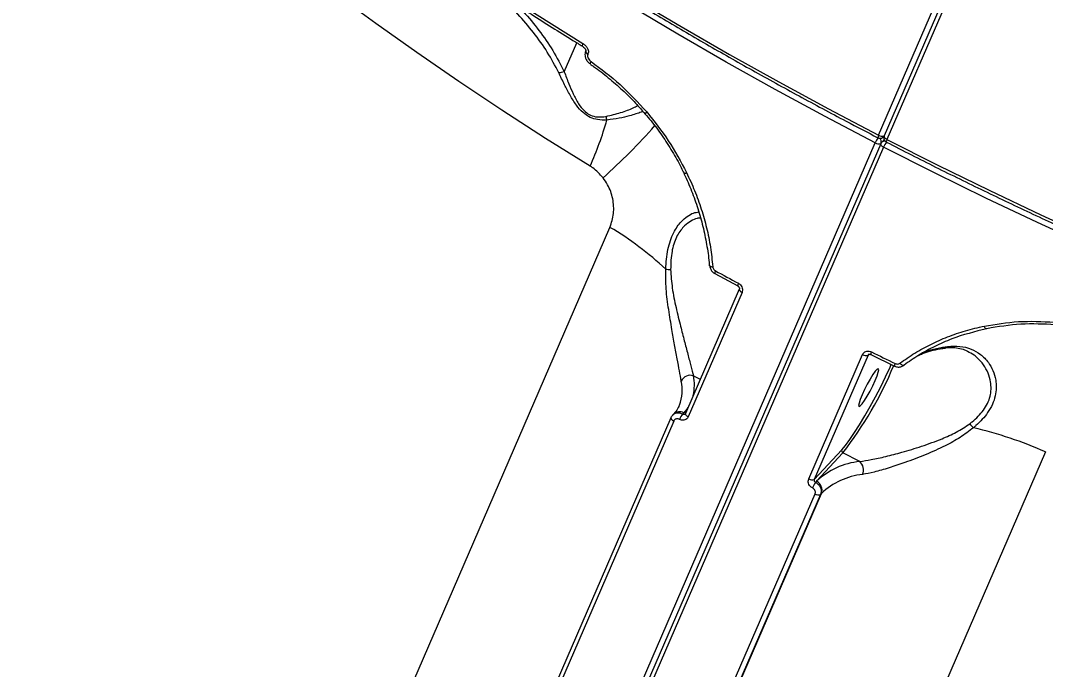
# Model space of a CAD drawing. Header units: millimetres. Extents: x -6521 to 6343, y -6174 to 4868.
# Drawn here: x -4271 to -4053.4, y -355.9 to -218.1 of the extents above; entities that cross this region are included whole.
import ezdxf

# ---------------------------------------------------------------- set-up
doc = ezdxf.new("R2010")
doc.units = ezdxf.units.MM
for name, color, linetype in [('DIKOM_ОБЪЕКТ', 7, 'Continuous'), ('DIKOM_РАЗМЕР_ЗОНА', 7, 'Continuous'), ('DIKOM_РАЗМЕР_ОБЪЕКТА', 7, 'Continuous')]:
    doc.layers.add(name, color=color, linetype=linetype)
doc.styles.add('style1', font='arial.ttf', dxfattribs={"width": 0.8})
doc.dimstyles.new('1-50', dxfattribs={"dimtxt": 300, "dimasz": 200, "dimexe": 100, "dimexo": 0, "dimgap": 100, "dimtad": 1, "dimtxsty": 'style1', "dimcen": 200, "dimclrd": 7, "dimclre": 7, "dimclrt": 7, "dimadec": 1, "dimazin": 2, "dimtfac": 1, "dimtmove": 0, "dimatfit": 2, "dimfxl": 0, "dimlwd": 25, "dimlwe": 18, "dimarcsym": 0})

# ---------------------------------------------------------------- blocks, each defined once
blk = doc.blocks.new('*D11')
at = {"layer": 'Defpoints', "color": 0, "transparency": 16777216}
for p in [(2818.82, 364.95), (-5102.52, -1661.02), (-5102.52, -4861.8)]:
    blk.add_point(p, dxfattribs=at)
at = {"layer": 'DIKOM_РАЗМЕР_ОБЪЕКТА', "color": 7, "lineweight": 18, "transparency": 16777216}
for p, q in [((2818.82, 364.95), (2818.82, -4961.8)), ((-5102.52, -1661.02), (-5102.52, -4961.8))]:
    blk.add_line(p, q, dxfattribs=at)
at = {"layer": 'DIKOM_РАЗМЕР_ОБЪЕКТА', "color": 7, "lineweight": 25, "transparency": 16777216}
blk.add_line((2618.82, -4861.8), (-4902.52, -4861.8), dxfattribs=at)
at = {"layer": 'DIKOM_РАЗМЕР_ОБЪЕКТА', "color": 7, "transparency": 16777216}
for points in [[(-4902.52, -4828.46), (-4902.52, -4895.13), (-5102.52, -4861.8)], [(2618.82, -4828.46), (2618.82, -4895.13), (2818.82, -4861.8)]]:
    blk.add_solid(points, dxfattribs=at)
at = {"layer": 'DIKOM_РАЗМЕР_ОБЪЕКТА', "color": 7, "transparency": 16777216, "insert": (-736, -4608.63), "char_height": 300, "attachment_point": 5, "style": 'style1'}
blk.add_mtext('7900', dxfattribs=at)
blk = doc.blocks.new('*D13')
at = {"layer": 'Defpoints', "color": 0, "transparency": 16777216}
for p in [(1683.24, 4867.99), (-4359.52, -3960.36), (6242.61, -3960.36)]:
    blk.add_point(p, dxfattribs=at)
at = {"layer": 'DIKOM_РАЗМЕР_ЗОНА', "color": 7, "lineweight": 18, "transparency": 16777216}
for p, q in [((1683.24, 4867.99), (6342.61, 4867.99)), ((-4359.52, -3960.36), (6342.61, -3960.36))]:
    blk.add_line(p, q, dxfattribs=at)
at = {"layer": 'DIKOM_РАЗМЕР_ЗОНА', "color": 7, "lineweight": 25, "transparency": 16777216}
blk.add_line((6242.61, 4667.99), (6242.61, -3760.36), dxfattribs=at)
at = {"layer": 'DIKOM_РАЗМЕР_ЗОНА', "color": 7, "transparency": 16777216}
for points in [[(6209.28, 4667.99), (6275.95, 4667.99), (6242.61, 4867.99)], [(6209.28, -3760.36), (6275.95, -3760.36), (6242.61, -3960.36)]]:
    blk.add_solid(points, dxfattribs=at)
at = {"layer": 'DIKOM_РАЗМЕР_ЗОНА', "color": 7, "transparency": 16777216, "insert": (5989.44, 630.24), "char_height": 300, "attachment_point": 5, "rotation": 90, "style": 'style1'}
blk.add_mtext('8850', dxfattribs=at)
blk = doc.blocks.new('*D14')
at = {"layer": 'Defpoints', "color": 0, "transparency": 16777216}
for p in [(4318.82, 257.45), (-6520.67, -1799.21), (4318.82, -6073.51)]:
    blk.add_point(p, dxfattribs=at)
at = {"layer": 'DIKOM_РАЗМЕР_ЗОНА', "color": 7, "lineweight": 18, "transparency": 16777216}
for p, q in [((4318.82, 257.45), (4318.82, -6173.51)), ((-6520.67, -1799.21), (-6520.67, -6173.51))]:
    blk.add_line(p, q, dxfattribs=at)
at = {"layer": 'DIKOM_РАЗМЕР_ЗОНА', "color": 7, "lineweight": 25, "transparency": 16777216}
blk.add_line((-6320.67, -6073.51), (4118.82, -6073.51), dxfattribs=at)
at = {"layer": 'DIKOM_РАЗМЕР_ЗОНА', "color": 7, "transparency": 16777216}
for points in [[(-6320.67, -6040.18), (-6320.67, -6106.84), (-6520.67, -6073.51)], [(4118.82, -6040.18), (4118.82, -6106.84), (4318.82, -6073.51)]]:
    blk.add_solid(points, dxfattribs=at)
at = {"layer": 'DIKOM_РАЗМЕР_ЗОНА', "color": 7, "transparency": 16777216, "insert": (-430.65, -5820.34), "char_height": 300, "attachment_point": 5, "style": 'style1'}
blk.add_mtext('10850', dxfattribs=at)

msp = doc.modelspace()

# ---------------------------------------------------------------- linework, layer by layer
at = {"layer": 'DIKOM_ОБЪЕКТ', "color": 7, "linetype": 'Continuous', "lineweight": 15}
for p, q in [((-4088.831, -242.474), (-3915.838, 156.973)), ((-3914.681, 156.798), (-4087.674, -242.65)), ((-3914.073, 156.063), (-4087.066, -243.384)), ((-4155.565, -229.011), (-4152.897, -222.851)), ((-4150.993, -224.579), (-4151.024, -224.651)), ((-4150.521, -225.237), (-4150.553, -225.309)), ((-4149.967, -227.428), (-4149.977, -227.422)), ((-4087.673, -243.446), (-4088.204, -244.018)), ((-4087.784, -242.82), (-4087.707, -242.736)), ((-4262.538, -643.573), (-4089.546, -244.125)), ((-4088.389, -244.301), (-4261.381, -643.749)), ((-4087.781, -245.035), (-4260.773, -644.483)), ((-4270.959, -550.919), (-4145.861, -262.062)), ((-4123.59, -271.85), (-4118.722, -274.486)), ((-4118.399, -275.145), (-4129.836, -301.554)), ((-4117.823, -275.862), (-4129.26, -302.272)), ((-4103.668, -315.468), (-4092.23, -289.058)), ((-4091.069, -289.16), (-4102.506, -315.57)), ((-4090.923, -289.003), (-4091.069, -289.16)), ((-4090.519, -289.028), (-4085.493, -291.494)), ((-4128.14, -293.548), (-4126.692, -294.295)), ((-4131.169, -299.912), (-4131.112, -299.776)), ((-4132.364, -301.721), (-4132.57, -301.943)), ((-4130.401, -301.665), (-4130.183, -301.43)), ((-4130.183, -301.43), (-4129.432, -300.621)), ((-4129.839, -301.549), (-4129.872, -301.606)), ((-4132.901, -302.451), (-4162.567, -370.952)), ((-4132.331, -303.166), (-4161.997, -371.666)), ((-4132.864, -302.395), (-4132.901, -302.451)), ((-4053.414, -309.729), (-4178.512, -598.586)), ((-4102.506, -315.57), (-4096.663, -309.273)), ((-4096.401, -309.913), (-4102.01, -315.957)), ((-4092.835, -311.752), (-4096.401, -309.913)), ((-4102.01, -315.957), (-4102.228, -316.192)), ((-4131.992, -387.137), (-4102.326, -318.637)), ((-4101.169, -318.737), (-4130.836, -387.237)), ((-4130.63, -387.016), (-4100.964, -318.515)), ((-4100.964, -318.515), (-4101.169, -318.737))]:
    msp.add_line(p, q, dxfattribs=at)
at = {"layer": 'DIKOM_ОБЪЕКТ', "color": 7, "linetype": 'Continuous', "lineweight": 15, "flags": 128}
for points in [[(-4202.769, -188.871), (-4196.67, -193.254), (-4190.481, -197.607), (-4184.205, -201.929), (-4177.845, -206.217), (-4171.403, -210.47), (-4164.881, -214.687), (-4158.282, -218.866), (-4151.609, -223.005)], [(-4150.056, -249.05), (-4159.509, -243.152), (-4168.794, -237.168), (-4177.902, -231.103), (-4186.823, -224.963), (-4195.551, -218.754), (-4204.076, -212.481)], [(-4089.546, -244.125), (-4100.211, -238.523), (-4110.757, -232.808), (-4121.173, -226.984), (-4131.453, -221.056), (-4141.585, -215.029)], [(-4140.871, -213.378), (-4130.738, -219.405), (-4120.459, -225.333), (-4110.042, -231.158), (-4099.496, -236.873), (-4088.831, -242.474)], [(-4151.609, -223.005), (-4151.67, -223.161), (-4151.711, -223.301), (-4151.731, -223.42), (-4151.729, -223.513), (-4151.706, -223.577), (-4151.682, -223.599)], [(-4151.024, -224.652), (-4151.038, -224.702), (-4151.018, -224.841), (-4150.925, -224.997), (-4150.765, -225.157), (-4150.553, -225.309)], [(-4150.993, -224.579), (-4151.007, -224.63), (-4150.987, -224.769), (-4150.894, -224.925), (-4150.734, -225.085), (-4150.521, -225.237)], [(-4149.977, -227.422), (-4149.999, -227.393), (-4150.01, -227.332), (-4150, -227.244), (-4149.969, -227.134), (-4149.919, -227.005), (-4149.85, -226.863)], [(-4087.696, -242.706), (-4087.723, -242.746), (-4087.784, -242.82)], [(-4087.674, -242.65), (-4087.68, -242.668), (-4087.689, -242.757), (-4087.661, -242.857), (-4087.599, -242.965), (-4087.504, -243.075), (-4087.38, -243.185), (-4087.232, -243.289), (-4087.066, -243.384)], [(-4087.066, -243.384), (-4076.272, -248.848), (-4065.377, -254.187), (-4054.392, -259.398), (-4043.324, -264.477), (-4032.184, -269.418), (-4020.98, -274.219), (-4009.723, -278.874), (-3998.421, -283.38), (-3987.085, -287.733), (-3975.723, -291.93), (-3964.345, -295.967), (-3952.961, -299.84), (-3941.581, -303.546), (-3930.214, -307.083), (-3918.869, -310.447), (-3907.557, -313.635), (-3896.286, -316.644)], [(-4088.389, -244.301), (-4088.395, -244.318), (-4088.404, -244.408), (-4088.376, -244.508), (-4088.313, -244.615), (-4088.218, -244.726), (-4088.095, -244.836), (-4087.947, -244.94), (-4087.781, -245.035)], [(-3897.001, -318.295), (-3908.271, -315.285), (-3919.584, -312.097), (-3930.929, -308.734), (-3942.296, -305.197), (-3953.676, -301.491), (-3965.06, -297.617), (-3976.438, -293.581), (-3987.8, -289.384), (-3999.136, -285.031), (-4010.438, -280.524), (-4021.695, -275.869), (-4032.899, -271.069), (-4044.039, -266.127), (-4055.107, -261.049), (-4066.092, -255.838), (-4076.987, -250.498), (-4087.781, -245.035)], [(-4124.683, -270.174), (-4124.682, -270.186), (-4124.652, -270.241), (-4124.588, -270.292), (-4124.491, -270.335), (-4124.365, -270.37), (-4124.214, -270.396), (-4124.045, -270.41)], [(-4123.468, -271.284), (-4122.86, -271.615), (-4122.252, -271.946), (-4121.643, -272.277), (-4121.034, -272.607), (-4120.425, -272.936), (-4119.815, -273.266), (-4119.204, -273.594), (-4118.593, -273.923)], [(-4118.398, -275.144), (-4118.405, -275.161), (-4118.414, -275.247), (-4118.389, -275.344), (-4118.331, -275.449), (-4118.241, -275.557), (-4118.124, -275.664), (-4117.982, -275.767), (-4117.823, -275.862)], [(-4065.875, -283.56), (-4065.927, -283.605), (-4065.987, -283.614), (-4066.054, -283.589), (-4066.123, -283.529), (-4066.194, -283.437), (-4066.264, -283.316), (-4066.329, -283.171), (-4066.388, -283.007)], [(-4090.353, -288.484), (-4089.725, -288.794), (-4089.097, -289.104), (-4088.468, -289.413), (-4087.84, -289.722), (-4087.21, -290.031), (-4086.581, -290.339), (-4085.951, -290.646), (-4085.321, -290.953)], [(-4074.767, -287.6), (-4074.735, -287.595), (-4074.656, -287.581)], [(-4096.663, -309.273), (-4095.856, -308.325), (-4094.939, -307.103), (-4093.933, -305.634), (-4092.86, -303.952), (-4091.744, -302.093), (-4090.611, -300.1), (-4089.485, -298.017), (-4088.391, -295.89), (-4087.355, -293.768), (-4086.399, -291.696), (-4086.142, -291.118)], [(-4083.435, -291.309), (-4083.502, -291.356), (-4083.589, -291.373), (-4083.693, -291.36), (-4083.81, -291.317), (-4083.937, -291.246), (-4084.067, -291.148), (-4084.198, -291.029), (-4084.323, -290.891)], [(-4089.542, -294.557), (-4089.145, -293.572), (-4088.895, -292.789), (-4088.81, -292.272), (-4088.898, -292.062), (-4089.152, -292.177), (-4089.552, -292.607), (-4090.064, -293.318), (-4090.647, -294.251), (-4091.254, -295.332), (-4091.837, -296.472), (-4092.347, -297.58), (-4092.743, -298.565), (-4092.993, -299.348), (-4093.078, -299.865), (-4092.99, -300.074), (-4092.736, -299.96), (-4092.337, -299.529), (-4091.825, -298.819), (-4091.241, -297.885), (-4090.634, -296.805), (-4090.052, -295.665), (-4089.542, -294.557)], [(-4129.293, -300.3), (-4129.515, -300.621), (-4130.183, -301.43)], [(-4129.836, -301.554), (-4129.842, -301.57), (-4129.851, -301.657), (-4129.827, -301.754), (-4129.768, -301.859), (-4129.679, -301.967), (-4129.561, -302.074), (-4129.42, -302.177), (-4129.26, -302.272)], [(-4132.901, -302.451), (-4132.907, -302.467), (-4132.917, -302.553), (-4132.892, -302.65), (-4132.835, -302.754), (-4132.746, -302.861), (-4132.629, -302.968), (-4132.489, -303.071), (-4132.331, -303.166)]]:
    msp.add_lwpolyline(points, dxfattribs=at)
at = {"layer": 'DIKOM_ОБЪЕКТ', "color": 7, "linetype": 'Continuous', "lineweight": 15}
for centre, radius, start, end in [((-4222.773, -217.038), 79.452, 336.23941, 343.75267), ((-4143.868, -238.124), 2.864, 187.58978, 203.53576), ((-4137.243, -238.657), 1.369, 126.14256, 147.46168), ((-4235.222, -153.399), 131.753, 311.86018, 318.65106), ((-4084.438, -246.272), 5.54, 144.37107, 157.19485), ((-4088.101, -242.962), 0.877, 146.23849, 184.32298), ((-4088.517, -242.14), 1, 242.66279, 256.22064), ((-4088.113, -241.444), 1.256, 235.15376, 291.25626), ((-4088.517, -242.14), 1, 256.22064, 317.13963), ((-4089.282, -243.891), 0.998, 343.09202, 49.47189), ((-4086.756, -243.047), 1, 156.58356, 242.78465), ((-4086.316, -243.881), 0.899, 146.48739, 183.5682), ((-4088.829, -243.097), 1.253, 235.12219, 291.43046), ((-4087.471, -244.698), 1, 137.13963, 156.58356), ((-4087.584, -244.618), 0.863, 81.27661, 135.94205), ((-4083.009, -247.001), 5.161, 142.69089, 157.61073), ((-4130.071, -249.674), 0.881, 267.42336, 302.60309), ((-4179.647, -319.648), 66.766, 46.88485, 59.59949), ((-4132.337, -259.17), 11.86, 261.86558, 266.93853), ((-4122.879, -271.707), 0.725, 144.30663, 191.37533), ((-4117.973, -274.36), 0.759, 144.80935, 189.50658), ((-4091.56, -288.093), 1.175, 235.21968, 294.69165), ((-4089.396, -289.072), 1.123, 148.44654, 177.74044), ((-4074.911, -286.48), 1.13, 283.04154, 310.46487), ((-4160.838, -260.085), 81.455, 322.28551, 337.4276), ((-4084.243, -291.594), 1.253, 149.26596, 175.40352), ((-4128.764, -295.633), 2.176, 73.34899, 153.62621), ((-4137.769, -295.556), 9.836, 347.33252, 11.78201), ((-4139.325, -296.565), 8.819, 338.64482, 12.4339), ((-4131.081, -303.018), 1.824, 60.49776, 134.66486), ((-4127.299, -304.358), 4.107, 139.03387, 157.84114), ((-4063.236, -298.654), 8.067, 219.0989, 227.35919), ((-4088.563, -388.939), 86.659, 66.07106, 76.74941), ((-4096.181, -309.449), 0.513, 159.91173, 244.5647), ((-4091.158, -327.523), 15.86, 96.07212, 133.17593), ((-4094.52, -313.57), 2.479, 337.7109, 47.18781), ((-4090.629, -329.529), 15.103, 96.07068, 133.17903), ((-4102.997, -314.503), 1.175, 235.20605, 294.6936), ((-4096.674, -319.946), 6.703, 145.94296, 157.403), ((-4102.891, -317.81), 2.052, 339.90158, 64.57214), ((-4101.66, -317.674), 1.17, 235.34012, 294.78261)]:
    msp.add_arc(centre, radius, start, end, dxfattribs=at)
for points, knots in [([(-4349.341, 31.32), (-4349.352, 30.902), (-4349.414, 28.695), (-4349.234, 24.601), (-4348.787, 19.036), (-4348.021, 13.372), (-4346.966, 7.624), (-4345.616, 1.792), (-4343.972, -4.118), (-4342.036, -10.101), (-4339.81, -16.153), (-4337.294, -22.269), (-4334.492, -28.445), (-4331.406, -34.674), (-4328.037, -40.954), (-4324.389, -47.279), (-4320.464, -53.644), (-4316.265, -60.044), (-4311.796, -66.475), (-4307.06, -72.933), (-4302.061, -79.411), (-4296.803, -85.905), (-4291.289, -92.411), (-4285.523, -98.923), (-4279.511, -105.437), (-4273.257, -111.948), (-4266.765, -118.45), (-4260.04, -124.94), (-4253.088, -131.413), (-4245.913, -137.863), (-4238.522, -144.285), (-4230.918, -150.676), (-4223.11, -157.03), (-4215.101, -163.342), (-4206.898, -169.608), (-4198.509, -175.823), (-4189.937, -181.982), (-4181.191, -188.081), (-4172.276, -194.116), (-4163.2, -200.081), (-4153.969, -205.972), (-4144.59, -211.785), (-4135.07, -217.516), (-4125.417, -223.16), (-4115.637, -228.713), (-4105.737, -234.169), (-4096.842, -238.937), (-4091.224, -241.859), (-4088.976, -243.028)], [0, 0, 0, 0, 0.0051792, 0.0273901, 0.049613, 0.0718476, 0.0940928, 0.1163477, 0.1386106, 0.1608804, 0.1831555, 0.2054353, 0.2277182, 0.2500036, 0.2722903, 0.2945781, 0.3168663, 0.3391542, 0.3614419, 0.3837287, 0.4060148, 0.4282999, 0.450584, 0.4728671, 0.4951492, 0.5174301, 0.53971, 0.5619888, 0.5842668, 0.6065437, 0.6288196, 0.6510948, 0.6733692, 0.6956427, 0.7179154, 0.7401877, 0.7624591, 0.7847299, 0.8070002, 0.8292702, 0.8515394, 0.8738084, 0.896077, 0.9183454, 0.9406132, 0.9628807, 0.9851482, 1, 1, 1, 1]), ([(-4202.785, -189.503), (-4201.288, -190.586), (-4196.946, -193.725), (-4189.622, -198.876), (-4180.764, -204.932), (-4171.74, -210.921), (-4162.719, -216.733), (-4156.001, -220.943), (-4152.354, -223.186), (-4151.682, -223.599)], [0, 0, 0, 0, 0.0925245, 0.2683382, 0.4441514, 0.619961, 0.795768, 0.9623181, 1, 1, 1, 1]), ([(-4156.713, -229.218), (-4157.488, -227.748), (-4159.047, -224.789), (-4162.039, -220.66), (-4165.384, -216.761), (-4168.366, -213.59), (-4170.41, -211.883), (-4171.116, -211.294)], [0, 0, 0, 0, 0.2198497, 0.4423218, 0.6629205, 0.8835739, 1, 1, 1, 1]), ([(-4165.573, -214.865), (-4165.135, -215.313), (-4163.458, -217.025), (-4160.883, -220.219), (-4157.869, -224.454), (-4156.339, -227.491), (-4155.57, -229.017)], [0, 0, 0, 0, 0.106096, 0.4053882, 0.7011514, 1, 1, 1, 1]), ([(-4151.682, -223.602), (-4151.672, -223.607), (-4151.519, -223.687), (-4151.295, -223.896), (-4151.094, -224.184), (-4151.015, -224.374), (-4150.992, -224.481), (-4150.988, -224.545), (-4150.992, -224.575), (-4150.993, -224.578), (-4150.993, -224.579)], [0, 0, 0, 0, 0.0265825, 0.4128966, 0.6416269, 0.7689409, 0.843607, 0.8946805, 0.9470689, 1, 1, 1, 1]), ([(-4151.609, -223.005), (-4151.444, -223.121), (-4151.088, -223.372), (-4150.687, -223.883), (-4150.468, -224.409), (-4150.409, -224.869), (-4150.484, -225.114), (-4150.521, -225.237)], [0, 0, 0, 0, 0.2267596, 0.4919506, 0.695948, 0.8476865, 1, 1, 1, 1]), ([(-4151.008, -224.659), (-4151.064, -224.8), (-4151.189, -225.12), (-4151.163, -225.688), (-4150.968, -226.313), (-4150.576, -226.939), (-4150.176, -227.254), (-4149.971, -227.415)], [0, 0, 0, 0, 0.1428808, 0.3245326, 0.522457, 0.7544837, 1, 1, 1, 1]), ([(-4150.553, -225.309), (-4150.571, -225.365), (-4150.62, -225.505), (-4150.611, -225.788), (-4150.492, -226.158), (-4150.236, -226.552), (-4149.979, -226.758), (-4149.85, -226.863)], [0, 0, 0, 0, 0.1033496, 0.2623811, 0.461136, 0.7281659, 1, 1, 1, 1]), ([(-4149.985, -227.458), (-4149.764, -227.604), (-4148.463, -228.459), (-4146.19, -230.254), (-4143.206, -232.846), (-4140.6, -235.411), (-4139.075, -237.18), (-4138.42, -237.94)], [0, 0, 0, 0, 0.0518148, 0.3048609, 0.5577435, 0.8100522, 1, 1, 1, 1]), ([(-4149.85, -226.863), (-4147.758, -228.413), (-4143.521, -231.554), (-4139.89, -235.536), (-4138.051, -237.551)], [0, 0, 0, 0, 0.4937899, 1, 1, 1, 1]), ([(-4155.57, -229.017), (-4155.776, -229.079), (-4156.15, -229.192), (-4156.52, -229.224), (-4156.683, -229.219), (-4156.713, -229.218)], [0, 0, 0, 0, 0.499395, 0.9072635, 1, 1, 1, 1]), ([(-4146.494, -239.267), (-4147.146, -239.283), (-4148.281, -239.311), (-4150.066, -238.787), (-4151.667, -237.706), (-4153.105, -236.015), (-4154.359, -233.969), (-4155.567, -231.635), (-4156.312, -230.064), (-4156.713, -229.218)], [0, 0, 0, 0, 0.150794, 0.262548, 0.3758361, 0.5043749, 0.6581131, 0.8160084, 1, 1, 1, 1]), ([(-4155.57, -229.017), (-4155.569, -229.017), (-4155.567, -229.016), (-4155.566, -229.014), (-4155.565, -229.012), (-4155.565, -229.011)], [0, 0, 0, 0, 0.2783396, 0.6759916, 1, 1, 1, 1]), ([(-4155.565, -229.011), (-4155.242, -229.855), (-4154.653, -231.398), (-4153.693, -233.705), (-4152.653, -235.693), (-4151.486, -237.241), (-4150.523, -237.959), (-4149.59, -238.418), (-4148.325, -238.713), (-4147.303, -238.58), (-4146.707, -238.502)], [0, 0, 0, 0, 0.1920699, 0.3511829, 0.5094917, 0.6344349, 0.7186526, 0.742093, 0.8496001, 1, 1, 1, 1]), ([(-4146.707, -238.502), (-4145.641, -238.246), (-4143.483, -237.728), (-4141.263, -236.868), (-4140.264, -236.36), (-4139.954, -236.203)], [0, 0, 0, 0, 0.4023751, 0.8140451, 1, 1, 1, 1]), ([(-4138.867, -237.433), (-4138.983, -237.485), (-4139.706, -237.807), (-4141.437, -238.302), (-4143.869, -238.926), (-4145.615, -239.153), (-4146.494, -239.267)], [0, 0, 0, 0, 0.0706563, 0.4434168, 0.7197691, 1, 1, 1, 1]), ([(-4138.424, -237.941), (-4137.988, -238.445), (-4136.697, -239.935), (-4134.752, -242.596), (-4132.61, -245.901), (-4131.08, -248.577), (-4130.328, -250.164), (-4130.136, -250.569)], [0, 0, 0, 0, 0.1319292, 0.3904744, 0.6502114, 0.9109552, 1, 1, 1, 1]), ([(-4138.051, -237.551), (-4136.456, -239.542), (-4133.228, -243.57), (-4130.816, -248.116), (-4129.597, -250.416)], [0, 0, 0, 0, 0.4941715, 1, 1, 1, 1]), ([(-4087.214, -243.937), (-4085.431, -244.849), (-4080.26, -247.496), (-4071.63, -251.793), (-4061.301, -256.789), (-4050.891, -261.667), (-4040.412, -266.426), (-4029.87, -271.062), (-4019.274, -275.57), (-4008.63, -279.948), (-3997.949, -284.193), (-3987.236, -288.3), (-3976.501, -292.268), (-3965.751, -296.092), (-3954.995, -299.772), (-3944.24, -303.302), (-3933.495, -306.681), (-3922.768, -309.907), (-3912.067, -312.976), (-3901.399, -315.886), (-3890.773, -318.637), (-3880.197, -321.224), (-3869.679, -323.647), (-3859.226, -325.902), (-3848.847, -327.99), (-3838.549, -329.908), (-3828.34, -331.655), (-3818.228, -333.229), (-3808.22, -334.629), (-3798.323, -335.854), (-3788.546, -336.904), (-3778.894, -337.776), (-3769.377, -338.472), (-3760, -338.989), (-3750.772, -339.328), (-3741.697, -339.488), (-3732.785, -339.47), (-3724.04, -339.273), (-3715.47, -338.896), (-3707.082, -338.342), (-3698.88, -337.609), (-3690.873, -336.698), (-3683.065, -335.61), (-3675.462, -334.346), (-3668.07, -332.905), (-3660.895, -331.291), (-3653.943, -329.503), (-3647.218, -327.542), (-3640.726, -325.411), (-3634.471, -323.11), (-3628.459, -320.642), (-3622.694, -318.007), (-3617.181, -315.209), (-3611.923, -312.249), (-3606.927, -309.129), (-3602.191, -305.853), (-3597.736, -302.417), (-3594.072, -299.33), (-3592.006, -297.328), (-3591.233, -296.578)], [0, 0, 0, 0, 0.0093746, 0.0271865, 0.0449984, 0.0628103, 0.0806222, 0.0984342, 0.1162461, 0.1340579, 0.1518699, 0.1696818, 0.1874937, 0.2053059, 0.2231182, 0.2409307, 0.2587433, 0.2765562, 0.2943693, 0.3121826, 0.3299962, 0.3478102, 0.3656246, 0.3834392, 0.4012543, 0.4190699, 0.436886, 0.4547026, 0.4725198, 0.4903377, 0.5081561, 0.5259752, 0.5437949, 0.5616157, 0.579437, 0.5972591, 0.6150823, 0.6329063, 0.6507312, 0.668557, 0.6863838, 0.7042113, 0.7220398, 0.7398689, 0.7576988, 0.775529, 0.7933595, 0.8111899, 0.8290198, 0.8468486, 0.8646758, 0.8825006, 0.9003224, 0.91814, 0.9359524, 0.9537586, 0.9715573, 0.9893479, 1, 1, 1, 1]), ([(-4147.301, -251.525), (-4147.999, -250.758), (-4148.771, -249.91), (-4149.778, -249.225), (-4149.961, -249.11), (-4150.056, -249.05)], [0, 0, 0, 0, 0.8217392, 0.9078507, 1, 1, 1, 1]), ([(-4145.861, -262.062), (-4145.544, -261.095), (-4144.917, -259.179), (-4145.131, -255.984), (-4146.021, -253.361), (-4146.964, -252.008), (-4147.301, -251.525)], [0, 0, 0, 0, 0.2885665, 0.5716262, 0.8470442, 1, 1, 1, 1]), ([(-4130.204, -250.599), (-4130.104, -250.794), (-4129.402, -252.164), (-4128.328, -254.811), (-4127.012, -258.526), (-4125.973, -262.317), (-4125.236, -266.137), (-4124.844, -268.786), (-4124.782, -270.145), (-4124.778, -270.236)], [0, 0, 0, 0, 0.0313348, 0.2207324, 0.4114234, 0.6029603, 0.7948348, 0.9863733, 1, 1, 1, 1]), ([(-4129.597, -250.416), (-4129.007, -251.687), (-4127.828, -254.228), (-4126.423, -258.156), (-4125.294, -262.174), (-4124.46, -266.271), (-4124.183, -269.03), (-4124.045, -270.41)], [0, 0, 0, 0, 0.1978374, 0.3955025, 0.593168, 0.7965859, 1, 1, 1, 1]), ([(-4134.015, -270.911), (-4133.974, -270.205), (-4133.89, -268.777), (-4133.571, -266.73), (-4133.059, -264.809), (-4132.165, -262.682), (-4130.896, -260.902), (-4129.429, -259.65), (-4128.138, -258.929), (-4127.364, -258.825), (-4126.994, -258.775)], [0, 0, 0, 0, 0.1013542, 0.2048989, 0.3065361, 0.411666, 0.595769, 0.7316706, 0.8715058, 1, 1, 1, 1]), ([(-4126.639, -260.071), (-4126.873, -260.087), (-4127.516, -260.131), (-4128.676, -260.674), (-4130.155, -261.738), (-4131.395, -263.315), (-4132.217, -265.184), (-4132.533, -266.355), (-4132.776, -267.626), (-4132.946, -269), (-4132.962, -270.336), (-4132.97, -271.013)], [0, 0, 0, 0, 0.0835798, 0.2289495, 0.378045, 0.5708356, 0.668901, 0.7705055, 0.7851225, 0.8910908, 1, 1, 1, 1]), ([(-4130.713, -294.666), (-4130.839, -293.994), (-4131.09, -292.649), (-4131.569, -289.984), (-4132.116, -287.005), (-4132.743, -283.514), (-4133.408, -279.548), (-4134.003, -275.214), (-4134.011, -272.312), (-4134.015, -270.911)], [0, 0, 0, 0, 0.1316576, 0.263489, 0.39514, 0.5268744, 0.6882971, 0.8495379, 1, 1, 1, 1]), ([(-4132.97, -271.013), (-4132.883, -272.32), (-4132.7, -275.066), (-4131.836, -279.119), (-4130.921, -282.859), (-4130.069, -286.168), (-4129.325, -289.01), (-4128.665, -291.572), (-4128.315, -292.889), (-4128.14, -293.548)], [0, 0, 0, 0, 0.1463753, 0.3075796, 0.469013, 0.6021002, 0.7351125, 0.8676438, 1, 1, 1, 1]), ([(-4124.665, -270.174), (-4124.661, -270.263), (-4124.65, -270.591), (-4124.395, -271.131), (-4124.005, -271.622), (-4123.676, -271.775), (-4123.577, -271.821)], [0, 0, 0, 0, 0.1296808, 0.477616, 0.8420325, 1, 1, 1, 1]), ([(-4124.045, -270.41), (-4124.026, -270.517), (-4123.989, -270.732), (-4123.807, -271.024), (-4123.615, -271.199), (-4123.494, -271.269), (-4123.468, -271.284)], [0, 0, 0, 0, 0.3057529, 0.6115708, 0.9180043, 1, 1, 1, 1]), ([(-4118.593, -273.923), (-4118.499, -273.981), (-4118.263, -274.127), (-4117.96, -274.472), (-4117.75, -274.93), (-4117.685, -275.421), (-4117.777, -275.715), (-4117.823, -275.862)], [0, 0, 0, 0, 0.1418769, 0.3567406, 0.5713446, 0.785756, 1, 1, 1, 1]), ([(-4118.724, -274.49), (-4118.697, -274.504), (-4118.624, -274.541), (-4118.518, -274.646), (-4118.427, -274.783), (-4118.379, -274.925), (-4118.371, -275.049), (-4118.385, -275.119), (-4118.398, -275.14), (-4118.399, -275.144)], [0, 0, 0, 0, 0.0995232, 0.2664894, 0.4282532, 0.5937656, 0.7683585, 0.9627927, 1, 1, 1, 1]), ([(-4066.388, -283.007), (-4063.993, -282.608), (-4059.145, -281.802), (-4054.098, -282.036), (-4051.546, -282.155)], [0, 0, 0, 0, 0.4941701, 1, 1, 1, 1]), ([(-4051.35, -282.711), (-4053.79, -282.598), (-4058.729, -282.369), (-4063.474, -283.16), (-4065.875, -283.56)], [0, 0, 0, 0, 0.4941599, 1, 1, 1, 1]), ([(-4084.323, -290.891), (-4083.279, -290.157), (-4081.191, -288.69), (-4077.793, -286.837), (-4074.192, -285.244), (-4070.394, -283.928), (-4067.724, -283.314), (-4066.388, -283.007)], [0, 0, 0, 0, 0.1976806, 0.3953854, 0.593087, 0.7965441, 1, 1, 1, 1]), ([(-4065.875, -283.56), (-4068.399, -284.199), (-4072.224, -285.167), (-4076.942, -287.283), (-4080.34, -289.127), (-4082.413, -290.589), (-4083.435, -291.309)], [0, 0, 0, 0, 0.3951683, 0.5986749, 0.8021808, 1, 1, 1, 1]), ([(-4092.23, -289.058), (-4092.184, -288.97), (-4092.068, -288.748), (-4091.757, -288.48), (-4091.318, -288.316), (-4090.824, -288.301), (-4090.51, -288.423), (-4090.353, -288.484)], [0, 0, 0, 0, 0.1406449, 0.3551221, 0.5698826, 0.7848909, 1, 1, 1, 1]), ([(-4090.989, -289.049), (-4090.999, -289.057), (-4091.036, -289.087), (-4091.055, -289.13), (-4091.069, -289.16)], [0, 0, 0, 0, 0.2848005, 1, 1, 1, 1]), ([(-4090.986, -289.052), (-4090.98, -289.041), (-4090.958, -289.003), (-4090.875, -288.97), (-4090.729, -288.962), (-4090.608, -288.984), (-4090.541, -289.021), (-4090.52, -289.032)], [0, 0, 0, 0, 0.1446216, 0.4915158, 0.7175783, 0.9149664, 1, 1, 1, 1]), ([(-4080.379, -289.242), (-4080.104, -289.105), (-4079.342, -288.727), (-4077.782, -288.247), (-4076.144, -287.856), (-4075.018, -287.726), (-4074.651, -287.683)], [0, 0, 0, 0, 0.1848337, 0.5131734, 0.8413195, 1, 1, 1, 1]), ([(-4079.512, -288.757), (-4078.958, -288.505), (-4077.735, -287.947), (-4075.821, -287.563), (-4074.545, -287.39), (-4074.178, -287.34)], [0, 0, 0, 0, 0.3711084, 0.8194828, 1, 1, 1, 1]), ([(-4074.768, -287.614), (-4074.319, -287.571), (-4073.323, -287.475), (-4071.925, -287.637), (-4070.764, -287.92), (-4070.156, -288.257), (-4069.948, -288.372)], [0, 0, 0, 0, 0.2427939, 0.5374401, 0.8423549, 1, 1, 1, 1]), ([(-4074.178, -287.34), (-4073.307, -287.289), (-4071.539, -287.186), (-4069.201, -287.792), (-4067.139, -288.943), (-4065.587, -290.525), (-4064.509, -292.402), (-4063.958, -294.237), (-4063.818, -296.086), (-4064.025, -297.826), (-4064.627, -299.63), (-4065.877, -301.807), (-4067.385, -303.449), (-4068.524, -304.435), (-4068.7, -304.588)], [0, 0, 0, 0, 0.1084797, 0.2202163, 0.3276463, 0.4383051, 0.5238027, 0.6115042, 0.6745135, 0.7390875, 0.8027739, 0.8688939, 0.979732, 1, 1, 1, 1]), ([(-4069.496, -303.741), (-4069.323, -303.606), (-4068.217, -302.743), (-4066.807, -301.333), (-4065.656, -299.435), (-4065.262, -298.32), (-4065.009, -297.166), (-4064.911, -295.976), (-4065.131, -294.235), (-4065.766, -292.46), (-4066.924, -290.665), (-4068.316, -289.238), (-4069.487, -288.644), (-4069.955, -288.406)], [0, 0, 0, 0, 0.0272957, 0.1748008, 0.2515802, 0.3313421, 0.3460851, 0.4301799, 0.5168102, 0.6333624, 0.7531448, 0.9014219, 1, 1, 1, 1]), ([(-4085.486, -291.478), (-4085.407, -291.52), (-4085.1, -291.683), (-4084.509, -291.734), (-4083.879, -291.619), (-4083.588, -291.394), (-4083.48, -291.31)], [0, 0, 0, 0, 0.1238697, 0.4815878, 0.8066693, 1, 1, 1, 1]), ([(-4085.321, -290.953), (-4085.216, -290.994), (-4085.005, -291.074), (-4084.675, -291.062), (-4084.45, -290.98), (-4084.345, -290.906), (-4084.323, -290.891)], [0, 0, 0, 0, 0.3066657, 0.6133529, 0.9194471, 1, 1, 1, 1]), ([(-4131.156, -299.79), (-4131.218, -299.964), (-4131.422, -300.534), (-4131.864, -301.156), (-4132.264, -301.608), (-4132.364, -301.721)], [0, 0, 0, 0, 0.2480318, 0.8124298, 1, 1, 1, 1]), ([(-4132.864, -302.395), (-4132.809, -302.272), (-4132.734, -302.104), (-4132.594, -301.99), (-4132.556, -301.959)], [0, 0, 0, 0, 0.7281245, 1, 1, 1, 1]), ([(-4132.556, -301.959), (-4132.451, -301.851), (-4132.205, -301.6), (-4131.658, -301.421), (-4131.016, -301.408), (-4130.606, -301.58), (-4130.401, -301.665)], [0, 0, 0, 0, 0.2010499, 0.4673418, 0.7336583, 1, 1, 1, 1]), ([(-4129.26, -302.272), (-4129.306, -302.359), (-4129.422, -302.581), (-4129.729, -302.845), (-4130.161, -303.001), (-4130.645, -303.004), (-4130.95, -302.874), (-4131.103, -302.809)], [0, 0, 0, 0, 0.1405969, 0.3550982, 0.5698621, 0.7848916, 1, 1, 1, 1]), ([(-4130.401, -301.665), (-4130.351, -301.688), (-4130.252, -301.735), (-4130.096, -301.736), (-4129.961, -301.694), (-4129.9, -301.632), (-4129.873, -301.605)], [0, 0, 0, 0, 0.2658244, 0.5313572, 0.796473, 1, 1, 1, 1]), ([(-4131.103, -302.809), (-4131.205, -302.765), (-4131.409, -302.678), (-4131.731, -302.68), (-4132.019, -302.784), (-4132.223, -302.96), (-4132.3, -303.107), (-4132.331, -303.166)], [0, 0, 0, 0, 0.2151604, 0.4302119, 0.6449954, 0.8595078, 1, 1, 1, 1]), ([(-4092.835, -311.752), (-4092.045, -311.636), (-4090.354, -311.388), (-4087.309, -310.704), (-4083.711, -309.761), (-4079.673, -308.539), (-4075.774, -307.12), (-4072.277, -305.591), (-4070.432, -304.364), (-4069.496, -303.741)], [0, 0, 0, 0, 0.1227084, 0.2624638, 0.4060187, 0.5749235, 0.7482596, 0.8723687, 1, 1, 1, 1]), ([(-4068.7, -304.588), (-4069.614, -305.293), (-4071.474, -306.728), (-4074.98, -308.592), (-4078.961, -310.383), (-4083.008, -311.923), (-4086.669, -313.141), (-4089.731, -314.023), (-4091.437, -314.356), (-4092.226, -314.51)], [0, 0, 0, 0, 0.1260987, 0.2567297, 0.4243364, 0.5968639, 0.7352975, 0.8775714, 1, 1, 1, 1]), ([(-4102.863, -317.37), (-4102.96, -317.315), (-4103.202, -317.176), (-4103.515, -316.841), (-4103.734, -316.393), (-4103.804, -315.907), (-4103.713, -315.614), (-4103.668, -315.468)], [0, 0, 0, 0, 0.1418496, 0.3567148, 0.5713413, 0.7857101, 1, 1, 1, 1]), ([(-4102.326, -318.637), (-4102.295, -318.539), (-4102.235, -318.344), (-4102.282, -318.021), (-4102.428, -317.722), (-4102.637, -317.499), (-4102.799, -317.407), (-4102.863, -317.37)], [0, 0, 0, 0, 0.2142903, 0.4286332, 0.6431931, 0.8580812, 1, 1, 1, 1]), ([(-4102.506, -315.57), (-4102.521, -315.619), (-4102.551, -315.716), (-4102.526, -315.876), (-4102.451, -316.022), (-4102.344, -316.13), (-4102.261, -316.174), (-4102.228, -316.192)], [0, 0, 0, 0, 0.213957, 0.4281111, 0.6428025, 0.8579743, 1, 1, 1, 1]), ([(-4102.228, -316.192), (-4102.1, -316.266), (-4101.779, -316.453), (-4101.366, -316.902), (-4101.079, -317.502), (-4100.987, -318.151), (-4101.109, -318.541), (-4101.169, -318.737)], [0, 0, 0, 0, 0.1417488, 0.3564086, 0.5709602, 0.7854863, 1, 1, 1, 1])]:
    msp.add_open_spline(points, degree=3, knots=knots, dxfattribs=at)

# ---------------------------------------------------------------- dimensions: what is measured, and where the dimension line sits
at = {"layer": 'DIKOM_РАЗМЕР_ЗОНА'}
dim = msp.add_linear_dim(base=(6242.612, -3960.361), p1=(1683.243, 4867.991), p2=(-4359.523, -3960.361), angle=90, text='8850', dimstyle='1-50', dxfattribs=at)
dim.commit()
dim.dimension.update_dxf_attribs({"geometry": '*D13', "text_midpoint": (6242.612, 630.237), "dimtype": 160})
dim = msp.add_linear_dim(base=(4318.818, -6073.511), p1=(-6520.672, -1799.212), p2=(4318.818, 257.446), text='10850', dimstyle='1-50', dxfattribs=at)
dim.commit()
dim.dimension.update_dxf_attribs({"geometry": '*D14', "text_midpoint": (-430.645, -6073.511), "dimtype": 160})
at = {"layer": 'DIKOM_РАЗМЕР_ОБЪЕКТА'}
dim = msp.add_linear_dim(base=(-5102.518, -4861.797), p1=(2818.818, 364.955), p2=(-5102.518, -1661.024), text='7900', dimstyle='1-50', dxfattribs=at)
dim.commit()
dim.dimension.update_dxf_attribs({"geometry": '*D11', "text_midpoint": (-736.001, -4861.797), "dimtype": 160})

doc.saveas('drawing.dxf')
